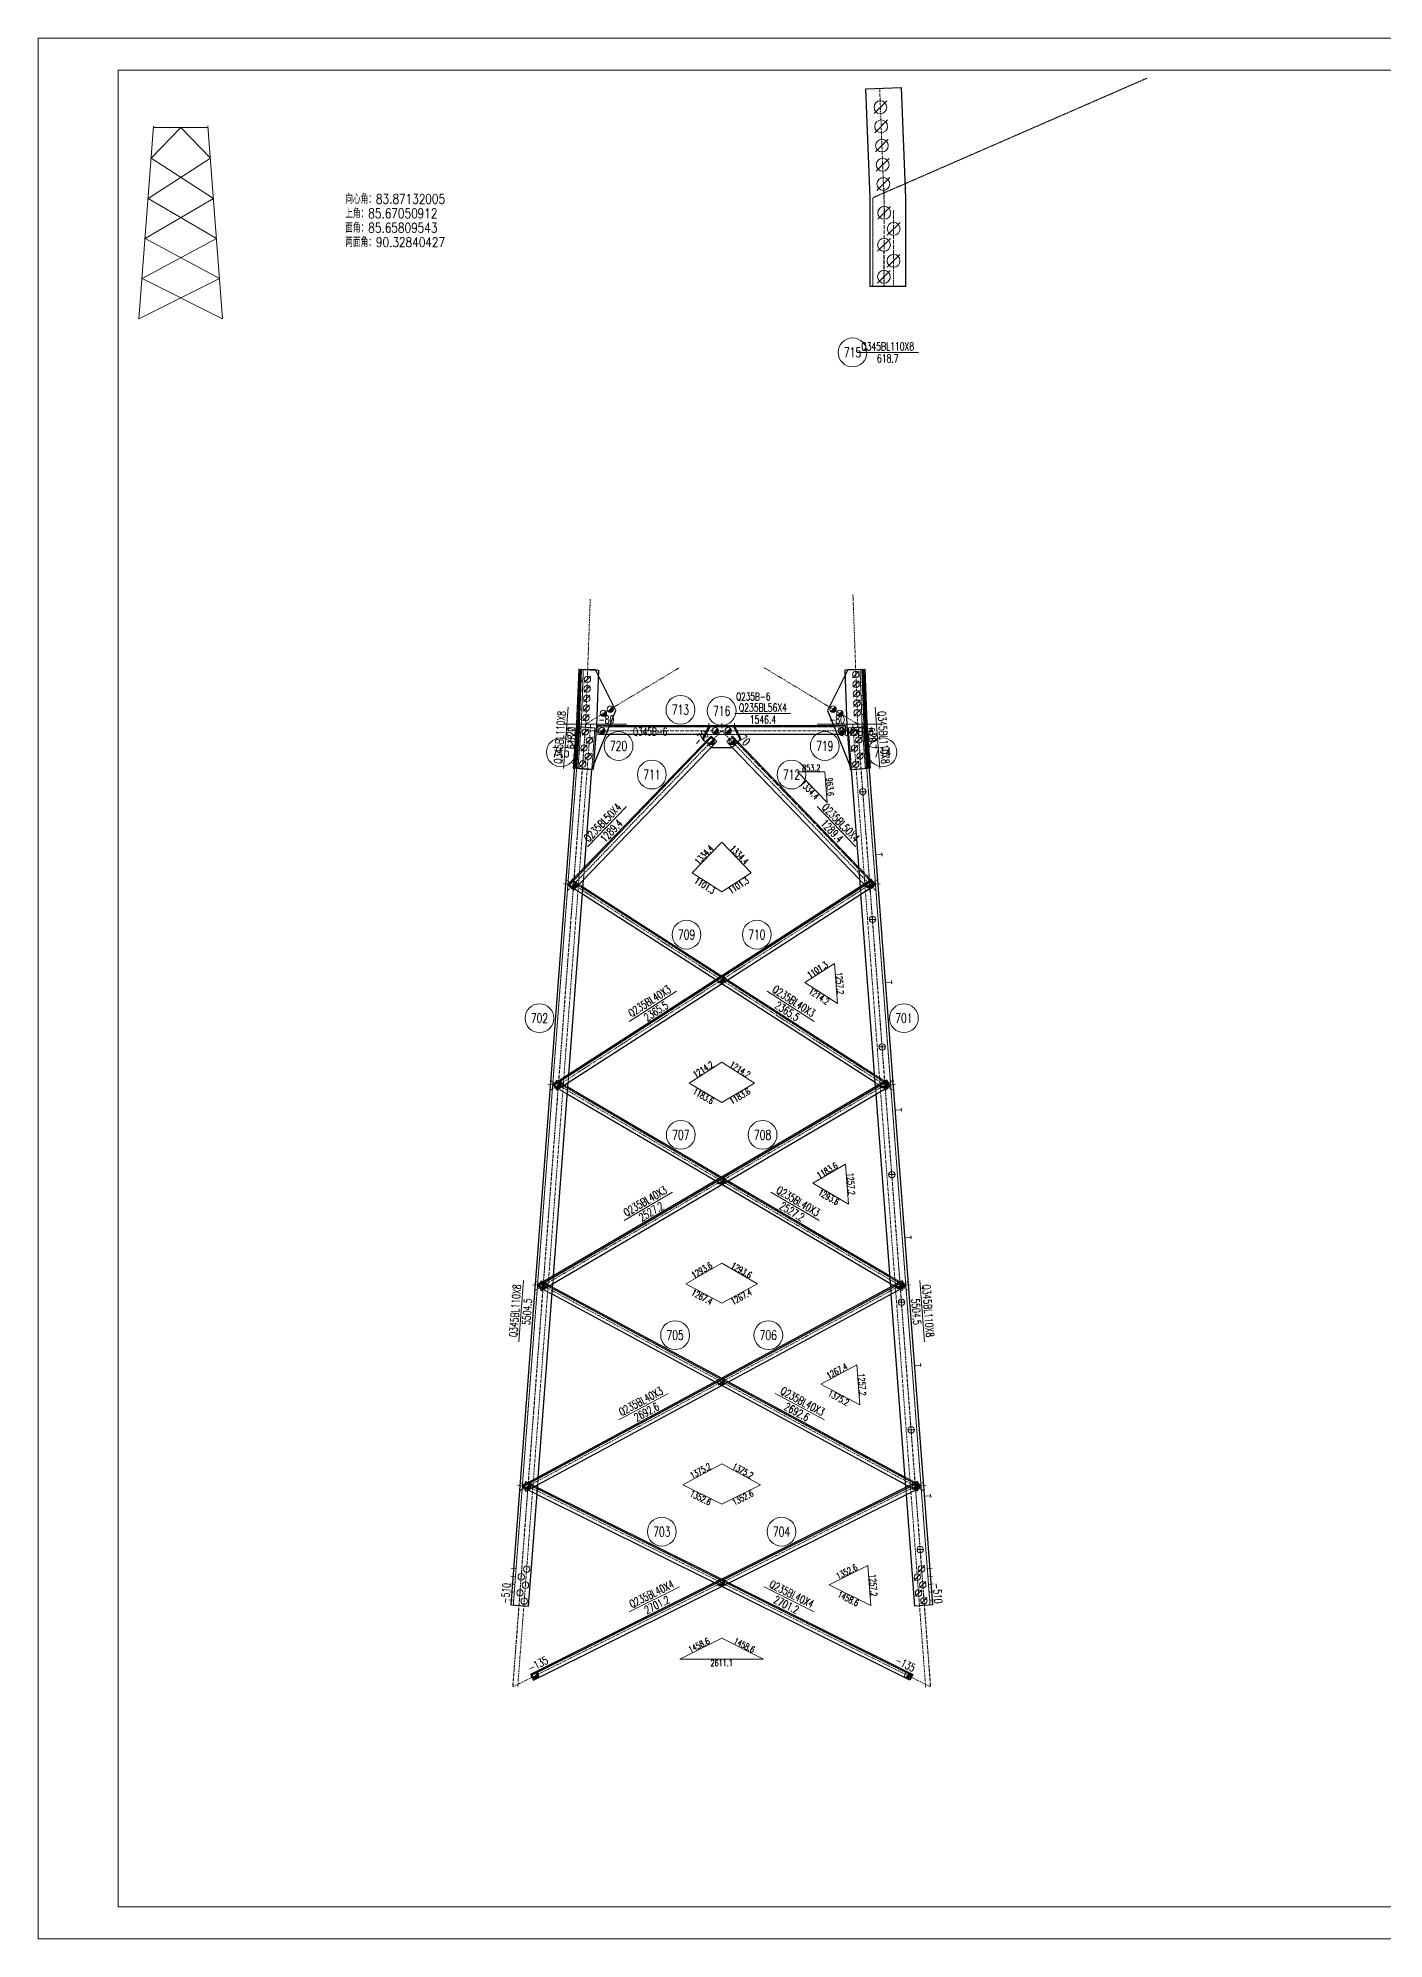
# Model space of a CAD drawing. Extents: x -13400 to 20340, y -61006 to 71674.
# Drawn here: x -13400 to -4990, y -24766 to -12886 of the extents above; entities that cross this region are included whole.
import ezdxf
from ezdxf.enums import TextEntityAlignment as Align

# ---------------------------------------------------------------- set-up
doc = ezdxf.new("R2010")
doc.units = 0
doc.header["$MEASUREMENT"] = 0
doc.linetypes.add('Dash', pattern=[2.75, 2, -0.75])
doc.linetypes.add('DashDot', pattern=[15.6, 9, -3, 0.6, -3])
doc.layers.get('0').update_dxf_attribs({"linetype": 'CONTINUOUS', "lineweight": 25})
doc.styles.get("Standard").update_dxf_attribs({"font": 'simplex.shx', "width": 0.7, "height": 3, "bigfont": 'gbhzfs.shx'})

# ---------------------------------------------------------------- blocks, each defined once
blk = doc.blocks.new('M16X50S')
at = {"color": 3, "linetype": 'Continuous', "lineweight": 13}
blk.add_line((-1, -1), (1, 1), dxfattribs=at)
blk.add_circle((0, 0), 1, dxfattribs=at)
for radius in [0.9, 0.8, 0.7, 0.6, 0.5, 0.4, 0.3, 0.2, 0.1]:
    blk.add_arc((0, 0), radius, 225, 45, dxfattribs=at)
blk = doc.blocks.new('M20X55S')
at = {"color": 3, "linetype": 'Continuous', "lineweight": 13}
blk.add_line((-1, -1), (1, 1), dxfattribs=at)
blk.add_circle((0, 0), 1, dxfattribs=at)
blk = doc.blocks.new('StepBolt')
at = {"color": 3, "linetype": 'Continuous', "lineweight": 13}
for p, q in [((-1, 0), (1, 0)), ((0, 0), (0, -1))]:
    blk.add_line(p, q, dxfattribs=at)
blk.add_circle((0, 0), 1, dxfattribs=at)
blk = doc.blocks.new('DefaultBolt')
at = {"color": 3, "linetype": 'Continuous', "lineweight": 13}
for p, q in [((-0.1, -0.1), (0.1, 0.1)), ((0.1, -0.1), (-0.1, 0.1))]:
    blk.add_line(p, q, dxfattribs=at)
blk.add_circle((0, 0), 1, dxfattribs=at)
blk = doc.blocks.new('M16X40S')
at = {"color": 3, "linetype": 'Continuous', "lineweight": 13}
blk.add_line((-0.707, -0.707), (0.707, 0.707), dxfattribs=at)
blk.add_circle((0, 0), 1, dxfattribs=at)
for radius in [0.9, 0.8, 0.7, 0.6, 0.5, 0.4, 0.3, 0.2, 0.1]:
    blk.add_arc((0, 0), radius, 225, 45, dxfattribs=at)

msp = doc.modelspace()

# ---------------------------------------------------------------- linework, layer by layer
at = {"color": 7, "linetype": 'Continuous', "lineweight": 18}
for p, q in [((-13400.26316, -12886.00648), (3419.73684, -12886.00648)), ((-13400.26316, -24766.00648), (-13400.26316, -12886.00648)), ((-12900.26316, -13086.00648), (3219.73684, -13086.00648)), ((-12900.26316, -24566.00648), (-12900.26316, -13086.00648)), ((-12900.26316, -24566.00648), (3219.73684, -24566.00648)), ((-13400.26316, -24766.00648), (3419.73684, -24766.00648))]:
    msp.add_line(p, q, dxfattribs=at)
at = {"color": 1, "linetype": 'Dash', "lineweight": 20}
for p, q in [((-8184.87423, -13884.72225), (-6468.44913, -13136.00648)), ((-8184.87423, -14438.25168), (-8184.87423, -13884.72225)), ((-10005.70921, -17174.25237), (-9993.02556, -16832.45213)), ((-8251.33709, -17174.25237), (-8264.02073, -16832.45213)), ((-10014.93311, -17190.57465), (-10430.47792, -22679.35643)), ((-10026.62945, -17450.4332), (-10005.70921, -17174.25237)), ((-9920.2042, -17197.74638), (-10019.92899, -17190.19642)), ((-9939.83212, -17457.00445), (-9920.2042, -17197.74638)), ((-9901.70289, -17183.27394), (-9828.18447, -17183.27394)), ((-9901.70289, -17239.27394), (-9901.70289, -17183.27394)), ((-9901.70289, -17191.27394), (-8355.34341, -17191.27394)), ((-8428.86138, -17183.27394), (-8355.34341, -17183.27394)), ((-8355.34341, -17183.27394), (-8355.34341, -17239.27394)), ((-8336.84209, -17197.74638), (-8237.1173, -17190.19642)), ((-8317.21418, -17457.00445), (-8336.84209, -17197.74638)), ((-8230.41685, -17450.4332), (-8251.33709, -17174.25237)), ((-8242.11318, -17190.57465), (-7826.56838, -22679.35643)), ((-9850.8152, -17239.27394), (-9901.70289, -17239.27394)), ((-9021.94287, -17239.27394), (-9235.1038, -17239.27394)), ((-9229.79241, -17284.33529), (-9193.78758, -17319.02898)), ((-9097.9528, -17283.0239), (-9061.94735, -17248.33085)), ((-9063.25939, -17319.02694), (-9097.9528, -17283.0239)), ((-9067.70822, -17253.88174), (-8172.98921, -18182.37504)), ((-9061.94735, -17248.33085), (-9027.25394, -17284.33389)), ((-8355.34341, -17239.27394), (-8406.23075, -17239.27394)), ((-10086.29621, -18179.43239), (-10064.64013, -18145.80184)), ((-10068.97134, -18152.52795), (-8080.1739, -19433.19584)), ((-10064.64013, -18145.80184), (-9995.35725, -18190.41591)), ((-9992.10693, -18147.48368), (-9986.18644, -18069.28205)), ((-8270.85996, -18069.28059), (-8170.69779, -18173.22374)), ((-8203.23379, -18211.5172), (-8264.93947, -18147.48222)), ((-8170.69779, -18173.22374), (-8170.10878, -18179.59959)), ((-9998.79168, -18235.78013), (-10086.29621, -18179.43239)), ((-8258.25461, -18235.78013), (-8261.68905, -18190.41591)), ((-8170.10878, -18179.59959), (-8203.23379, -18211.5172)), ((-9128.52315, -18748.60579), (-9091.58203, -18772.39368)), ((-9128.52315, -18796.18158), (-9165.46427, -18772.39368)), ((-10087.99421, -19414.02418), (-10084.20774, -19364.01013)), ((-8172.83855, -19364.01013), (-8075.84268, -19426.46973)), ((-10181.04012, -19434.34853), (-10160.79784, -19399.84853)), ((-10093.42483, -19485.75529), (-10181.04012, -19434.34853)), ((-10164.8463, -19406.74853), (-7985.14722, -20685.64917)), ((-10160.79784, -19399.84853), (-10090.06306, -19441.35094)), ((-8097.49876, -19460.10029), (-8169.05209, -19414.02418)), ((-8163.62147, -19485.75529), (-8166.98323, -19441.35094)), ((-8075.84268, -19426.46973), (-8097.49876, -19460.10029)), ((-9128.52315, -20051.89462), (-9168.04439, -20028.70621)), ((-9128.52315, -20005.51781), (-9089.00191, -20028.70621)), ((-10275.75944, -20689.09495), (-10256.78457, -20653.88196)), ((-10260.57955, -20660.92456), (-7890.17442, -21938.24093)), ((-10256.78457, -20653.88196), (-10184.79815, -20692.67256)), ((-10183.13224, -20670.66821), (-10179.45793, -20622.13557)), ((-8077.58837, -20622.13557), (-7981.09877, -20678.74917)), ((-8001.34105, -20713.24917), (-8073.91406, -20670.66821)), ((-10188.10331, -20736.32932), (-10275.75944, -20689.09495)), ((-8068.94298, -20736.32932), (-8072.24815, -20692.67256)), ((-7981.09877, -20678.74917), (-8001.34105, -20713.24917)), ((-9128.52315, -21261.85685), (-9086.36212, -21284.57574)), ((-9128.52315, -21307.29463), (-9170.68418, -21284.57574)), ((-10370.47721, -21943.69331), (-10352.63995, -21907.89062)), ((-10282.81687, -21987.36656), (-10370.47721, -21943.69331)), ((-10356.2074, -21915.05116), (-7938.45048, -23119.60178)), ((-10352.63995, -21907.89062), (-10279.5565, -21944.30153)), ((-10278.23358, -21926.82753), (-10274.64727, -21879.45723)), ((-7982.39903, -21879.45723), (-7886.37945, -21931.19833)), ((-7905.35432, -21966.41132), (-7978.81272, -21926.82753)), ((-7974.22943, -21987.36656), (-7977.4898, -21944.30153)), ((-7886.37945, -21931.19833), (-7905.35432, -21966.41132)), ((-9128.52315, -22562.44721), (-9173.3731, -22540.10252)), ((-9128.52315, -22517.75783), (-9083.6732, -22540.10252))]:
    msp.add_line(p, q, dxfattribs=at)
at = {"color": 2, "linetype": 'DashDot', "lineweight": 15}
for p, q in [((-8141.20512, -13200.53086), (-8110.44122, -13997.21342)), ((-8112.87423, -14438.25168), (-8112.9926, -13825.37742)), ((-8054.87423, -14438.25168), (-8053.8693, -13958.61096)), ((-8114.87423, -14438.25168), (-8113.97161, -14091.84449)), ((-9949.70727, -16393.81042), (-9978.63187, -17173.27394)), ((-8308.45151, -16363.83106), (-8278.41442, -17173.27394)), ((-9395.83286, -16823.03981), (-9978.60742, -17173.43075)), ((-8861.1161, -16822.77061), (-8278.39149, -17173.24461)), ((-9978.52315, -17173.27394), (-10434.0787, -23190.54332)), ((-9977.526, -17173.34943), (-10433.08156, -23190.61881)), ((-9947.61161, -17175.61419), (-10403.16717, -23192.88357)), ((-9128.51421, -17215.2628), (-10092.61371, -18215.7556)), ((-9981.70289, -17215.27394), (-8275.34341, -17215.27394)), ((-9128.52229, -17215.27163), (-8164.4144, -18215.77314)), ((-8309.43469, -17175.61419), (-7853.87913, -23192.88357)), ((-8279.5203, -17173.34943), (-7823.96474, -23190.61881)), ((-8278.52315, -17173.27394), (-7822.96759, -23190.54332)), ((-8156.35521, -18146.37505), (-10195.59849, -19459.52707)), ((-10100.69108, -18146.37505), (-8061.44781, -19459.52707)), ((-8060.25231, -19401.91682), (-10291.70139, -20711.18088)), ((-10196.79399, -19401.91682), (-7965.3449, -20711.18088)), ((-7964.36455, -20657.2573), (-10387.58915, -21963.03598)), ((-10292.68175, -20657.2573), (-7869.45714, -21963.03598)), ((-7868.64631, -21912.41931), (-10434.08467, -23190.54629)), ((-10388.41059, -21912.41402), (-7822.96759, -23190.54332))]:
    msp.add_line(p, q, dxfattribs=at)
at = {"color": 7, "linetype": 'Continuous', "lineweight": 20}
for p, q in [((-12678.2965, -13436.63038), (-12769.40761, -14640.08425)), ((-12508.29657, -13445.03038), (-12693.48168, -13637.20595)), ((-12678.93245, -13445.03038), (-12337.66055, -13445.03038)), ((-12508.29648, -13445.03031), (-12323.11139, -13637.20586)), ((-12338.2965, -13436.63038), (-12247.18539, -14640.08425)), ((-12323.11131, -13637.20602), (-12712.46316, -13887.92558)), ((-12693.48168, -13637.20602), (-12304.12983, -13887.92558)), ((-12304.12983, -13887.92558), (-12731.44465, -14138.64514)), ((-12712.46316, -13887.92558), (-12285.14835, -14138.64514)), ((-12285.14835, -14138.64514), (-12750.42613, -14389.3647)), ((-12731.44465, -14138.64514), (-12266.16687, -14389.3647)), ((-12266.16686, -14389.36469), (-12769.40755, -14640.08422)), ((-12750.42615, -14389.36469), (-12247.18549, -14640.0842))]:
    msp.add_line(p, q, dxfattribs=at)
at = {"color": 7, "linetype": 'Continuous', "lineweight": 13}
for p, q in [((-8283.37423, -14850.70815), (-7898.37423, -14850.70815)), ((-10116.96539, -17451.46849), (-10087.90097, -17067.56712)), ((-8140.08091, -17451.46849), (-8169.14532, -17067.56712)), ((-9045.79657, -17108.27394), (-8695.79657, -17108.27394)), ((-9724.13928, -17689.25652), (-9967.00038, -17941.28526)), ((-8532.89039, -17689.27244), (-8290.02929, -17941.30118)), ((-9411.74263, -18841.77778), (-9706.00996, -19031.26853)), ((-8845.30366, -18841.77778), (-8551.03634, -19031.26853)), ((-9436.39793, -20099.20148), (-9738.27295, -20276.32142)), ((-8820.64837, -20099.20148), (-8518.77334, -20276.32142)), ((-10367.17395, -20651.01754), (-10396.23837, -21034.91891)), ((-7889.87234, -20651.01754), (-7860.80793, -21034.91891)), ((-9462.05287, -21356.38681), (-9770.1665, -21522.41691)), ((-8794.99343, -21356.38681), (-8486.8798, -21522.41691)), ((-9393.05991, -22565.76008), (-9706.33341, -22721.83607)), ((-8863.9939, -22565.75634), (-8550.7204, -22721.83233))]:
    msp.add_line(p, q, dxfattribs=at)
at = {"color": 6, "linetype": 'Continuous', "lineweight": 13}
for p, q in [((-9724.14327, -17173.27394), (-10118.64849, -17173.27394)), ((-8138.39781, -17173.27394), (-8532.90256, -17173.27394))]:
    msp.add_line(p, q, dxfattribs=at)
at = {"color": 7, "linetype": 'Continuous', "lineweight": 30}
for p, q in [((-9189.32807, -17253.8727), (-10084.03868, -18182.35729)), ((-8188.07495, -18152.52795), (-10176.8724, -19433.19584)), ((-8092.2, -19406.74853), (-10271.89907, -20685.64917)), ((-7996.46675, -20660.92456), (-10366.87187, -21938.24093)), ((-7900.8495, -21915.05644), (-10318.60178, -23119.60475))]:
    msp.add_line(p, q, dxfattribs=at)
at = {"color": 1, "linetype": 'Continuous', "lineweight": 18}
for p, q in [((-8483.45889, -17471.50767), (-8654.09471, -17471.50767)), ((-8654.09471, -17471.50767), (-8468.90968, -17663.68297)), ((-8468.90968, -17663.68297), (-8483.45889, -17471.50767)), ((-9128.5229, -17911.04863), (-9313.7082, -18103.22408)), ((-8943.33787, -18103.22393), (-9128.5229, -17911.04863)), ((-9313.7082, -18103.22408), (-9128.52303, -18222.47258)), ((-9128.52303, -18222.47258), (-8943.33787, -18103.22393)), ((-8424.20222, -18669.44184), (-8609.38738, -18788.69049)), ((-8405.22071, -18920.16174), (-8424.20222, -18669.44184)), ((-8609.38738, -18788.69049), (-8405.22071, -18920.16174)), ((-9128.52315, -19286.5987), (-9332.68982, -19418.06995)), ((-8924.35648, -19418.06995), (-9128.52315, -19286.5987)), ((-9332.68982, -19418.06995), (-9128.52315, -19537.8612)), ((-9128.52315, -19537.8612), (-8924.35648, -19418.06995)), ((-8354.6034, -19923.76437), (-8558.77006, -20043.55562)), ((-8335.62191, -20174.48393), (-8354.6034, -19923.76437)), ((-8558.77006, -20043.55562), (-8335.62191, -20174.48393)), ((-9128.52315, -20541.73673), (-9351.6713, -20672.66504)), ((-8905.375, -20672.66504), (-9128.52315, -20541.73673)), ((-9351.6713, -20672.66504), (-9128.52315, -20792.91064)), ((-9128.52315, -20792.91064), (-8905.375, -20672.66504)), ((-8285.00463, -21177.96795), (-8508.15278, -21298.21355)), ((-8266.02315, -21428.68751), (-8285.00463, -21177.96795)), ((-8508.15278, -21298.21355), (-8266.02315, -21428.68751)), ((-9128.52315, -21796.62901), (-9370.65278, -21927.10297)), ((-8886.39352, -21927.10297), (-9128.52315, -21796.62901)), ((-9370.65278, -21927.10297), (-9128.52315, -22047.73437)), ((-9128.52315, -22047.73437), (-8886.39352, -21927.10297)), ((-8215.40586, -22432.08014), (-8457.53549, -22552.71154)), ((-8196.42438, -22682.7997), (-8215.40586, -22432.08014)), ((-8457.53549, -22552.71154), (-8196.42438, -22682.7997)), ((-9128.52315, -22887.00428), (-9389.63426, -23017.09244)), ((-8867.41204, -23017.09244), (-9128.52315, -22887.00428)), ((-9389.63426, -23017.09244), (-8867.41204, -23017.09244))]:
    msp.add_line(p, q, dxfattribs=at)
at = {"color": 7, "linetype": 'Continuous', "lineweight": 30}
for points in [[(-8227.14121, -13203.84574), (-8007.3047, -13195.36583)], [(-8200.87423, -13884.72225), (-8227.14121, -13203.84574)], [(-8007.3047, -13195.36583), (-7980.87423, -13884.72225)], [(-8200.87423, -14438.25168), (-8200.87423, -13884.72225)], [(-7980.87423, -13884.72225), (-7980.87423, -14438.25168)], [(-7980.87423, -14438.25168), (-8200.87423, -14438.25168)], [(-10022.01284, -16831.1763), (-10034.65788, -17172.17969)], [(-10028.66624, -17172.51551), (-10016.01697, -16831.39814)], [(-10016.01697, -16831.39814), (-10022.01284, -16831.1763)], [(-10020.67748, -17173.11915), (-10008.01528, -16831.89672)], [(-10006.00566, -16832.02524), (-10018.64849, -17173.27394)], [(-10008.01528, -16831.89672), (-9898.09082, -16835.96973)], [(-9916.06747, -16835.3602), (-10006.00566, -16832.02524)], [(-9790.08832, -17089.00455), (-9916.06747, -16835.3602)], [(-9898.09082, -16835.96973), (-9910.99137, -17181.42327)], [(-8340.97882, -16835.3602), (-8466.95718, -17089.00503)], [(-8249.03102, -16831.89672), (-8358.95548, -16835.96973)], [(-8358.95548, -16835.96973), (-8346.05492, -17181.42327)], [(-8251.04063, -16832.02524), (-8340.97882, -16835.3602)], [(-8238.39781, -17173.27394), (-8251.04063, -16832.02524)], [(-8236.36882, -17173.11915), (-8249.03102, -16831.89672)], [(-8241.02933, -16831.39814), (-8235.03346, -16831.1763)], [(-8228.38006, -17172.51551), (-8241.02933, -16831.39814)], [(-8235.03346, -16831.1763), (-8222.38841, -17172.17969)], [(-9938.83497, -17457.07994), (-9790.08832, -17089.00455)], [(-8466.95718, -17089.00503), (-8318.21132, -17457.07994)], [(-10029.89031, -17189.44227), (-10445.43511, -22678.22405)], [(-10034.65788, -17172.17969), (-10055.55816, -17448.24306)], [(-10049.57538, -17448.696), (-10028.66624, -17172.51551)], [(-10041.58664, -17449.30082), (-10020.67748, -17173.11915)], [(-10018.64849, -17173.27394), (-10039.54676, -17449.45525)], [(-10019.92899, -17190.19642), (-10029.89031, -17189.44227)], [(-9910.99137, -17181.42327), (-9931.90054, -17457.60493)], [(-9828.18447, -17183.27394), (-8428.86138, -17183.27394)], [(-9208.8742, -17187.55986), (-9249.54433, -17267.74476)], [(-9203.52315, -17190.27394), (-9244.19328, -17270.45884)], [(-9244.19328, -17270.45884), (-9203.52315, -17190.27394)], [(-9203.52315, -17190.27394), (-9208.8742, -17187.55986)], [(-9053.52315, -17190.27394), (-9203.52315, -17190.27394)], [(-9048.17208, -17187.55989), (-9053.52315, -17190.27394)], [(-9012.85374, -17270.45858), (-9053.52315, -17190.27394)], [(-9053.52315, -17190.27394), (-9012.85374, -17270.45858)], [(-9007.50267, -17267.74453), (-9048.17208, -17187.55989)], [(-8346.05492, -17181.42327), (-8325.14576, -17457.60493)], [(-8217.49954, -17449.45525), (-8238.39781, -17173.27394)], [(-8237.1173, -17190.19642), (-8227.15599, -17189.44227)], [(-8215.45965, -17449.30082), (-8236.36882, -17173.11915)], [(-8207.47092, -17448.696), (-8228.38006, -17172.51551)], [(-8227.15599, -17189.44227), (-7811.61118, -22678.22405)], [(-8222.38841, -17172.17969), (-8201.48814, -17448.24306)], [(-9195.08884, -17248.32171), (-10089.79946, -18176.80629)], [(-10053.79463, -18211.49999), (-9159.08401, -17283.0154)], [(-9235.1038, -17239.27394), (-9850.8152, -17239.27394)], [(-9249.54433, -17267.74476), (-9244.19328, -17270.45884)], [(-9244.19328, -17270.45884), (-9229.79241, -17284.33529)], [(-9159.08401, -17283.0154), (-9195.08884, -17248.32171)], [(-9193.78758, -17319.02898), (-9193.78702, -17319.02952)], [(-9193.78702, -17319.02952), (-9063.26043, -17319.02794)], [(-9063.26043, -17319.02794), (-9012.85374, -17270.45858)], [(-8264.93947, -18147.48222), (-9063.25939, -17319.02694)], [(-9027.25394, -17284.33389), (-8270.85996, -18069.28059)], [(-8406.23075, -17239.27394), (-9021.94287, -17239.27394)], [(-9012.85374, -17270.45858), (-9007.50267, -17267.74453)], [(-10055.55816, -17448.24306), (-10049.57538, -17448.696)], [(-9931.90054, -17457.60493), (-10041.58664, -17449.30082)], [(-10039.54676, -17449.45525), (-9938.83497, -17457.07994)], [(-9986.18644, -18069.28205), (-9939.83212, -17457.00445)], [(-8325.14576, -17457.60493), (-8215.45965, -17449.30082)], [(-8318.21132, -17457.07994), (-8217.49954, -17449.45525)], [(-8261.68905, -18190.41591), (-8317.21418, -17457.00445)], [(-8201.48814, -17448.24306), (-8207.47092, -17448.696)], [(-8192.40617, -18145.80184), (-10181.20362, -19426.46973)], [(-10084.20774, -19364.01013), (-9992.10693, -18147.48368)], [(-8170.75009, -18179.43239), (-8192.40617, -18145.80184)], [(-10159.54753, -19460.10029), (-8170.75009, -18179.43239)], [(-10089.79946, -18176.80629), (-10053.79463, -18211.49999)], [(-9165.46427, -18772.39368), (-9998.79168, -18235.78013)], [(-9995.35725, -18190.41591), (-9128.52315, -18748.60579)], [(-8166.98323, -19441.35094), (-8258.25461, -18235.78013)], [(-8169.05209, -19414.02418), (-9128.52315, -18796.18158)], [(-9091.58203, -18772.39368), (-8172.83855, -19364.01013)], [(-8096.24845, -19399.84853), (-10275.94753, -20678.74917)], [(-10255.70525, -20713.24917), (-8076.00617, -19434.34853)], [(-10181.20362, -19426.46973), (-10159.54753, -19460.10029)], [(-10179.45793, -20622.13557), (-10087.99421, -19414.02418)], [(-10090.06306, -19441.35094), (-9128.52315, -20005.51781)], [(-8076.00617, -19434.34853), (-8096.24845, -19399.84853)], [(-9168.04439, -20028.70621), (-10093.42483, -19485.75529)], [(-8072.24815, -20692.67256), (-8163.62147, -19485.75529)], [(-8073.91406, -20670.66821), (-9128.52315, -20051.89462)], [(-9089.00191, -20028.70621), (-8077.58837, -20622.13557)], [(-8000.26173, -20653.88196), (-10370.66685, -21931.19833)], [(-10274.64727, -21879.45723), (-10183.13224, -20670.66821)], [(-7981.28686, -20689.09495), (-8000.26173, -20653.88196)], [(-10351.69198, -21966.41132), (-7981.28686, -20689.09495)], [(-10275.94753, -20678.74917), (-10255.70525, -20713.24917)], [(-9170.68418, -21284.57574), (-10188.10331, -20736.32932)], [(-10184.79815, -20692.67256), (-9128.52315, -21261.85685)], [(-7977.4898, -21944.30153), (-8068.94298, -20736.32932)], [(-7978.81272, -21926.82753), (-9128.52315, -21307.29463)], [(-9086.36212, -21284.57574), (-7982.39903, -21879.45723)], [(-10370.66685, -21931.19833), (-10351.69198, -21966.41132)], [(-10335.74901, -22686.52817), (-10278.23358, -21926.82753)], [(-7904.41695, -21907.89591), (-10322.16923, -23112.44421)], [(-10304.33198, -23148.2469), (-7886.57969, -21943.69859)], [(-10279.5565, -21944.30153), (-9128.52315, -22517.75783)], [(-7886.57969, -21943.69859), (-7904.41695, -21907.89591)], [(-9173.3731, -22540.10252), (-10282.81687, -21987.36656)], [(-7921.29729, -22686.52817), (-7974.22943, -21987.36656)], [(-7952.72029, -23148.24393), (-9128.52315, -22562.44721)], [(-9083.6732, -22540.10252), (-7934.88303, -23112.44124)], [(-10445.43511, -22678.22405), (-10335.74901, -22686.52817)], [(-7811.61118, -22678.22405), (-7921.29729, -22686.52817)], [(-10322.16923, -23112.44421), (-10304.33198, -23148.2469)], [(-7934.88303, -23112.44124), (-7952.72029, -23148.24393)]]:
    msp.add_lwpolyline(points, dxfattribs=at)
at = {"color": 3, "linetype": 'Continuous', "lineweight": 20}
for points in [[(-10027.90454, -16962.95327), (-9997.92511, -16964.06409)], [(-10025.67248, -16902.9948), (-9995.69305, -16904.10562)], [(-8232.48985, -16873.01556), (-8262.46928, -16874.12639)], [(-8230.25779, -16932.97403), (-8260.23722, -16934.08486)], [(-10032.36866, -17082.8702), (-10002.38924, -17083.98103)], [(-10030.1366, -17022.91174), (-10000.15717, -17024.02256)], [(-8228.02573, -16992.9325), (-8258.00515, -16994.04332)], [(-8225.79366, -17052.89097), (-8255.77309, -17054.00179)], [(-10047.11226, -17218.22428), (-10017.19787, -17220.48904)], [(-10034.60073, -17142.82867), (-10004.6213, -17143.93949)], [(-9208.52315, -17168.27394), (-9208.52315, -17198.27394)], [(-9128.52315, -17168.27394), (-9128.52315, -17198.27394)], [(-9048.52315, -17168.27394), (-9048.52315, -17198.27394)], [(-8223.5616, -17112.84944), (-8253.54103, -17113.96026)], [(-8185.00537, -17216.33698), (-8224.89123, -17219.35666)], [(-8184.25045, -17226.30844), (-8185.76029, -17206.36551)], [(-10054.66146, -17317.93892), (-10024.74707, -17320.20368)], [(-10050.88686, -17268.0816), (-10020.97247, -17270.34636)], [(-8206.15943, -17268.0816), (-8236.07383, -17270.34636)], [(-8202.38483, -17317.93892), (-8232.29923, -17320.20368)], [(-10062.21066, -17417.65356), (-10032.29627, -17419.91832)], [(-10058.43606, -17367.79624), (-10028.52167, -17370.061)], [(-8198.61024, -17367.79624), (-8228.52463, -17370.061)], [(-8194.83564, -17417.65356), (-8224.75003, -17419.91832)], [(-8126.57458, -17988.1283), (-8166.46044, -17991.14798)], [(-8125.81966, -17998.09976), (-8127.3295, -17978.15683)], [(-10119.26359, -18171.24519), (-10089.3492, -18173.50995)], [(-8137.78273, -18171.24483), (-8167.69713, -18173.50959)], [(-8066.18099, -18785.84543), (-8106.06685, -18788.86511)], [(-8065.42607, -18795.81689), (-8066.93591, -18775.87396)], [(-10214.171, -19424.84298), (-10184.25661, -19427.10774)], [(-8042.8753, -19424.84298), (-8072.78969, -19427.10774)], [(-8005.78741, -19583.56255), (-8045.67327, -19586.58223)], [(-8005.03249, -19593.53402), (-8006.54233, -19573.59109)], [(-7945.39382, -20381.27968), (-7985.27968, -20384.29936)], [(-7944.63891, -20391.25114), (-7946.14874, -20371.30822)], [(-10309.07841, -20678.44077), (-10279.16401, -20680.70553)], [(-7947.96789, -20678.44077), (-7977.88228, -20680.70553)], [(-7885.00024, -21178.99681), (-7924.8861, -21182.01649)], [(-7884.24532, -21188.96827), (-7885.75516, -21169.02534)], [(-10403.98581, -21932.0385), (-10374.07142, -21934.30326)], [(-7853.06048, -21932.03855), (-7882.97488, -21934.30331)], [(-7823.09682, -21996.65686), (-7862.98267, -21999.67654)], [(-7822.3419, -22006.62833), (-7823.85174, -21986.6854)], [(-10443.02915, -22447.748), (-10413.11476, -22450.01276)], [(-7814.01714, -22447.748), (-7843.93153, -22450.01276)], [(-10450.57835, -22547.46264), (-10420.66396, -22549.7274)], [(-10446.80375, -22497.60532), (-10416.88936, -22499.87008)], [(-7810.24254, -22497.60532), (-7840.15694, -22499.87008)], [(-7806.46794, -22547.46264), (-7836.38234, -22549.7274)], [(-10458.12755, -22647.17728), (-10428.21316, -22649.44204)], [(-10454.35295, -22597.31996), (-10424.43856, -22599.58472)], [(-7802.69335, -22597.31996), (-7832.60774, -22599.58472)], [(-7798.91875, -22647.17728), (-7828.83314, -22649.44204)]]:
    msp.add_lwpolyline(points, dxfattribs=at)
at = {"color": 3, "linetype": 'Continuous', "lineweight": 13}
for centre in [(-12678.93245, -13445.03038), (-12678.2965, -13436.63038), (-12508.29657, -13445.03038), (-12508.29648, -13445.03031), (-12338.2965, -13436.63038), (-12337.66055, -13445.03038), (-12693.48168, -13637.20595), (-12693.48168, -13637.20602), (-12323.11139, -13637.20586), (-12323.11131, -13637.20602), (-12712.46316, -13887.92558), (-12712.46316, -13887.92558), (-12304.12983, -13887.92558), (-12304.12983, -13887.92558), (-12731.44465, -14138.64514), (-12731.44465, -14138.64514), (-12285.14835, -14138.64514), (-12285.14835, -14138.64514), (-12750.42615, -14389.36469), (-12750.42613, -14389.3647), (-12266.16687, -14389.3647), (-12266.16686, -14389.36469), (-12769.40761, -14640.08425), (-12769.40755, -14640.08422), (-12247.18549, -14640.0842), (-12247.18539, -14640.08425)]:
    msp.add_circle(centre, 0.2, dxfattribs=at)
at = {"color": 7, "linetype": 'Continuous', "lineweight": 13}
for centre in [(-8310.87423, -14850.70815), (-9386.24973, -17084.27394), (-9128.52315, -17091.27394), (-9772.67344, -17310.1357), (-8484.37252, -17310.13581), (-10133.33442, -17349.76655), (-8123.71188, -17349.76655), (-9564.61528, -17489.12306), (-8692.4169, -17489.13638), (-9348.10883, -18489.45552), (-8908.93746, -18489.45552), (-10267.12274, -19011.56249), (-7989.92356, -19011.56249), (-9384.13185, -19740.76124), (-8872.91445, -19740.76124), (-9419.68673, -20992.50194), (-8837.35956, -20992.50194), (-9502.57377, -22220.79585), (-8754.48158, -22220.80036)]:
    msp.add_circle(centre, 90, dxfattribs=at)

# ---------------------------------------------------------------- block references
at = {"color": 3, "linetype": 'Continuous', "lineweight": 13}
for name, p, xscale, yscale, zscale in [('M20X55S', (-8136.63596, -13318.39957), 40.0000000000091, 40.0000000000091, 40.0000000000091), ('M20X55S', (-8132.01002, -13438.31038), 40.0000000000091, 40.0000000000091, 40.0000000000091), ('M20X55S', (-8127.38408, -13558.22118), 40.0000000000091, 40.0000000000091, 40.0000000000091), ('M20X55S', (-8122.75814, -13678.13198), 40.0000000000091, 40.0000000000091, 40.0000000000091), ('M20X55S', (-8118.13219, -13798.04278), 40.0000000000091, 40.0000000000091, 40.0000000000091), ('M20X55S', (-8112.96301, -13978.59599), 40.0000000000091, 40.0000000000091, 40.0000000000091), ('M20X55S', (-8054.12053, -14078.52114), 40.0000000000091, 40.0000000000091, 40.0000000000091), ('M20X55S', (-8114.19727, -14178.44629), 40.0000000000091, 40.0000000000091, 40.0000000000091), ('M20X55S', (-8054.65173, -14278.37144), 40.0000000000091, 40.0000000000091, 40.0000000000091), ('M20X55S', (-8114.7515, -14378.29659), 40.0000000000091, 40.0000000000091, 40.0000000000091), ('M20X55S', (-8290.90082, -16863.75572), 20.00000000000454, 20.00000000000454, 20.00000000000454), ('M20X55S', (-9969.48044, -16953.62659), 20.00000000000454, 20.00000000000454, 20.00000000000454), ('M20X55S', (-9967.25713, -16893.71268), 20.00000000000454, 20.00000000000454, 20.00000000000454), ('M20X55S', (-8288.67752, -16923.66963), 20.00000000000454, 20.00000000000454, 20.00000000000454), ('M20X55S', (-8286.45421, -16983.58355), 20.00000000000454, 20.00000000000454, 20.00000000000454), ('M20X55S', (-9973.92705, -17073.45443), 20.00000000000454, 20.00000000000454, 20.00000000000454), ('M20X55S', (-9971.70374, -17013.54051), 20.00000000000454, 20.00000000000454, 20.00000000000454), ('M16X40S', (-9867.268, -17106.48836), 20.00000000000454, 20.00000000000454, 20.00000000000454), ('M16X40S', (-9824.42545, -17080.72944), 20.00000000000454, 20.00000000000454, 20.00000000000454), ('M16X40S', (-8432.62025, -17080.48524), 20.00000000000454, 20.00000000000454, 20.00000000000454), ('M16X40S', (-8389.7781, -17106.25223), 20.00000000000454, 20.00000000000454, 20.00000000000454), ('M20X55S', (-8284.2309, -17043.49747), 20.00000000000454, 20.00000000000454, 20.00000000000454), ('M20X55S', (-8282.0076, -17103.41139), 20.00000000000454, 20.00000000000454, 20.00000000000454), ('M20X55S', (-9981.3006, -17223.20675), 20.00000000000454, 20.00000000000454, 20.00000000000454), ('M20X55S', (-9976.15036, -17133.36835), 20.00000000000454, 20.00000000000454, 20.00000000000454), ('M16X40S', (-9876.70289, -17215.27394), 20.00000000000454, 20.00000000000454, 20.00000000000454), ('M16X40S', (-9168.52315, -17215.27394), 20.00000000000454, 20.00000000000454, 20.00000000000454), ('M16X40S', (-9088.52315, -17215.27394), 20.00000000000454, 20.00000000000454, 20.00000000000454), ('M16X40S', (-8380.34341, -17215.27394), 20.00000000000454, 20.00000000000454, 20.00000000000454), ('M20X55S', (-8305.66009, -17225.47151), 20.00000000000454, 20.00000000000454, 20.00000000000454), ('M20X55S', (-9988.8498, -17322.92139), 20.00000000000454, 20.00000000000454, 20.00000000000454), ('M20X55S', (-9955.16081, -17275.32883), 20.00000000000454, 20.00000000000454, 20.00000000000454), ('M16X40S', (-9194.44297, -17283.68027), 20.00000000000454, 20.00000000000454, 20.00000000000454), ('M16X40S', (-9062.60354, -17283.67872), 20.00000000000454, 20.00000000000454, 20.00000000000454), ('M20X55S', (-8298.11089, -17325.18615), 20.00000000000454, 20.00000000000454, 20.00000000000454), ('M20X55S', (-8271.9711, -17273.06407), 20.00000000000454, 20.00000000000454, 20.00000000000454), ('M20X55S', (-9996.399, -17422.63603), 20.00000000000454, 20.00000000000454, 20.00000000000454), ('M20X55S', (-9962.71001, -17375.04347), 20.00000000000454, 20.00000000000454, 20.00000000000454), ('M20X55S', (-8290.56169, -17424.90079), 20.00000000000454, 20.00000000000454, 20.00000000000454), ('M20X55S', (-8264.4219, -17372.77871), 20.00000000000454, 20.00000000000454, 20.00000000000454), ('StepBolt', (-8246.51455, -17596.06401), 20.00000000000454, 20.00000000000454, 20.00000000000454), ('M16X50S', (-10054.44905, -18176.15181), 20.00000000000454, 20.00000000000454, 20.00000000000454), ('M16X50S', (-8202.59722, -18176.15217), 20.00000000000454, 20.00000000000454, 20.00000000000454), ('StepBolt', (-8186.12096, -18393.78114), 20.00000000000454, 20.00000000000454, 20.00000000000454), ('M16X50S', (-9128.52315, -18772.39368), 20.00000000000454, 20.00000000000454, 20.00000000000454), ('StepBolt', (-8125.72738, -19191.49827), 20.00000000000454, 20.00000000000454, 20.00000000000454), ('M16X50S', (-10149.35648, -19429.74996), 20.00000000000454, 20.00000000000454, 20.00000000000454), ('M16X50S', (-8107.68982, -19429.74996), 20.00000000000454, 20.00000000000454, 20.00000000000454), ('M16X50S', (-9128.52315, -20028.70621), 20.00000000000454, 20.00000000000454, 20.00000000000454), ('StepBolt', (-8065.33379, -19989.2154), 20.00000000000454, 20.00000000000454, 20.00000000000454), ('M16X50S', (-10244.26389, -20683.34774), 20.00000000000454, 20.00000000000454, 20.00000000000454), ('M16X50S', (-8012.78241, -20683.34774), 20.00000000000454, 20.00000000000454, 20.00000000000454), ('StepBolt', (-8004.94021, -20786.93252), 20.00000000000454, 20.00000000000454, 20.00000000000454), ('M16X50S', (-9128.52315, -21284.57574), 20.00000000000454, 20.00000000000454, 20.00000000000454), ('StepBolt', (-7944.54662, -21584.64965), 20.00000000000454, 20.00000000000454, 20.00000000000454), ('M16X50S', (-10339.1713, -21936.94553), 20.00000000000454, 20.00000000000454, 20.00000000000454), ('M16X50S', (-7917.875, -21936.94548), 20.00000000000454, 20.00000000000454, 20.00000000000454), ('StepBolt', (-7887.92764, -22332.50946), 20.00000000000454, 20.00000000000454, 20.00000000000454), ('DefaultBolt', (-10347.3031, -22454.99523), 20.00000000000454, 20.00000000000454, 20.00000000000454), ('M20X55S', (-7879.82881, -22452.73047), 20.00000000000454, 20.00000000000454, 20.00000000000454), ('DefaultBolt', (-10380.99209, -22502.58779), 20.00000000000454, 20.00000000000454, 20.00000000000454), ('DefaultBolt', (-10354.8523, -22554.70987), 20.00000000000454, 20.00000000000454, 20.00000000000454), ('M16X50S', (-9128.481, -22540.12352), 20.00000000000454, 20.00000000000454, 20.00000000000454), ('M20X55S', (-7905.9686, -22504.85255), 20.00000000000454, 20.00000000000454, 20.00000000000454), ('M20X55S', (-7872.27961, -22552.44511), 20.00000000000454, 20.00000000000454, 20.00000000000454), ('DefaultBolt', (-10388.54129, -22602.30243), 20.00000000000454, 20.00000000000454, 20.00000000000454), ('DefaultBolt', (-10362.4015, -22654.42451), 20.00000000000454, 20.00000000000454, 20.00000000000454), ('M20X55S', (-7898.4194, -22604.56719), 20.00000000000454, 20.00000000000454, 20.00000000000454), ('M20X55S', (-7864.73041, -22652.15975), 20.00000000000454, 20.00000000000454, 20.00000000000454), ('M16X40S', (-10290.86802, -23119.19433), 20.00000000000454, 20.00000000000454, 20.00000000000454), ('M16X40S', (-7966.17824, -23119.19435), 20.00000000000454, 20.00000000000454, 20.00000000000454)]:
    msp.add_blockref(name, p, dxfattribs=dict(at, xscale=xscale, yscale=yscale, zscale=zscale))

# ---------------------------------------------------------------- texts
at = {"color": 7, "linetype": 'Continuous', "lineweight": 13, "width": 0.8}
for s, p in [('向心角：83.87132005', (-11480.75146, -13939.67311)), ('上角：85.67050912', (-11480.75146, -14029.67311)), ('面角：85.65809543', (-11480.75146, -14119.67311)), ('两面角：90.32840427', (-11480.75146, -14209.67311))]:
    msp.add_text(s, height=60, dxfattribs=at).set_placement(p, align=Align.BOTTOM_LEFT)
at = {"color": 7, "linetype": 'Continuous', "lineweight": 13, "width": 0.7}
for s, height, p in [('715', 60, (-8310.87423, -14850.70815)), ('Q345BL110X8', 50, (-8090.87423, -14813.20815)), ('618.7', 50, (-8090.87423, -14888.20815)), ('713', 60, (-9386.24973, -17084.27394)), ('716', 60, (-9128.52315, -17091.27394)), ('Q235BL56X4', 50, (-8870.79657, -17070.77394)), ('-80', 50, (-9849.20289, -17145.77394)), ('1546.4', 50, (-8870.79657, -17145.77394)), ('-80', 50, (-8407.84341, -17145.77394)), ('715', 60, (-10133.33442, -17349.76655)), ('720', 60, (-9772.67344, -17310.1357)), ('719', 60, (-8484.37252, -17310.13581)), ('714', 60, (-8123.71188, -17349.76655)), ('711', 60, (-9564.61528, -17489.12306)), ('712', 60, (-8692.4169, -17489.13638)), ('709', 60, (-9348.10883, -18489.45552)), ('710', 60, (-8908.93746, -18489.45552)), ('702', 60, (-10267.12274, -19011.56249)), ('701', 60, (-7989.92356, -19011.56249)), ('707', 60, (-9384.13185, -19740.76124)), ('708', 60, (-8872.91445, -19740.76124)), ('705', 60, (-9419.68673, -20992.50194)), ('706', 60, (-8837.35956, -20992.50194)), ('703', 60, (-9502.57377, -22220.79585)), ('704', 60, (-8754.48158, -22220.80036))]:
    msp.add_text(s, height=height, dxfattribs=at).set_placement(p, align=Align.MIDDLE_CENTER)
for s, p in [('Q235B-6', (-9038.52315, -17001.27394)), ('Q345B-6', (-9682.67344, -17220.1357)), ('Q345B-6', (-8394.37252, -17220.13581))]:
    msp.add_text(s, height=48, dxfattribs=at).set_placement(p, align=Align.MIDDLE_LEFT)
for s, rotation, p in [('Q345BL110X8', 85.670509118, (-10139.82617, -17256.68686)), ('Q345BL110X8', 274.329490882, (-8117.22013, -17256.68686)), ('-20', 85.670509118, (-10071.24663, -17238.9615)), ('618.7', 85.670509118, (-10065.04019, -17262.34876)), ('-70', 46.061260402, (-9258.52163, -17260.10575)), ('618.7', 274.329490882, (-8192.00611, -17262.34876)), ('-20', 274.329490882, (-8185.79967, -17238.9615)), ('-70', 313.938739598, (-8998.5141, -17260.11537)), ('Q235BL50X4', 46.061260402, (-9872.57345, -17789.25063)), ('Q235BL50X4', 313.938739598, (-8384.45576, -17789.26702)), ('1289.4', 46.061260402, (-9818.56621, -17841.29116)), ('1289.4', 313.938739598, (-8438.46393, -17841.3066)), ('Q235BL40X3', 32.779139154, (-9579.17888, -18904.99451)), ('Q235BL40X3', 327.220860846, (-8677.86742, -18904.99451)), ('2365.5', 32.779139154, (-9538.57372, -18968.05179)), ('2365.5', 327.220860846, (-8718.47258, -18968.05179)), ('Q235BL40X3', 30.401540589, (-9606.31258, -20155.4177)), ('Q235BL40X3', 329.598459411, (-8650.73372, -20155.4177)), ('2527.2', 30.401540589, (-9568.35831, -20220.1052)), ('2527.2', 329.598459411, (-8688.68799, -20220.1052)), ('Q345BL110X8', 85.670509118, (-10419.09915, -20840.13728)), ('5504.5', 85.670509118, (-10344.31317, -20845.79918)), ('5504.5', 274.329490882, (-7912.73313, -20845.79918)), ('Q345BL110X8', 274.329490882, (-7837.94715, -20840.13728)), ('Q235BL40X3', 28.318448995, (-9633.89862, -21406.38968)), ('Q235BL40X3', 331.681551005, (-8623.14768, -21406.38968)), ('2692.6', 28.318448995, (-9598.32074, -21472.41403)), ('2692.6', 331.681551005, (-8658.72555, -21472.41403)), ('-510', 85.670509118, (-10477.54367, -22605.59286)), ('Q235BL40X4', 26.482943822, (-9566.41908, -22610.23306)), ('Q235BL40X4', 333.517056178, (-8690.63472, -22610.22932)), ('-510', 274.329490882, (-7779.50263, -22605.59286)), ('2701.2', 26.482943822, (-9532.97423, -22677.36309)), ('2701.2', 333.517056178, (-8724.07958, -22677.35935)), ('-135', 26.482943822, (-10276.23696, -23047.664)), ('-135', 333.517056178, (-7980.8153, -23047.66103))]:
    msp.add_text(s, height=50, rotation=rotation, dxfattribs=at).set_placement(p, align=Align.MIDDLE_CENTER)
at = {"color": 7, "linetype": 'Continuous', "lineweight": 20, "width": 0.7}
for s, rotation, p in [('853.2', 360, (-8568.7768, -17447.50767)), ('1334.4', 313.938767192, (-8578.78415, -17584.24866)), ('963.6', 274.329490882, (-8452.25277, -17565.78351)), ('1334.4', 46.061212819, (-9238.39751, -17990.48301)), ('1334.4', 313.938767192, (-9018.64842, -17990.48294)), ('1101.3', 327.220814736, (-9234.10928, -18183.02665)), ('1101.3', 32.779218665, (-9022.93677, -18183.02657)), ('1101.3', 32.779218665, (-8529.78848, -18708.88785)), ('1257.2', 274.329490882, (-8390.77995, -18792.98998)), ('1214.2', 327.220860846, (-8520.2977, -18874.60445)), ('1214.2', 32.779139154, (-9243.60013, -19332.156)), ('1214.2', 327.220860846, (-9013.44616, -19332.156)), ('1183.6', 329.598459411, (-9242.75185, -19498.66558)), ('1183.6', 30.401540589, (-9014.29445, -19498.66558)), ('1183.6', 30.401540589, (-8468.8321, -19962.95999)), ('1257.2', 274.329490882, (-8321.18114, -20047.31234)), ('1293.6', 329.598459411, (-8459.34136, -20129.71977)), ('1293.6', 30.401540589, (-9252.24259, -20586.50088)), ('1293.6', 329.598459411, (-9004.80371, -20586.50088)), ('1267.4', 331.681551005, (-9251.48214, -20753.91563)), ('1267.4', 28.318448995, (-9005.56415, -20753.91563)), ('1267.4', 28.318448995, (-8407.96362, -21216.96296)), ('1257.2', 274.329490882, (-8251.58238, -21301.51593)), ('1375.2', 331.681551005, (-8398.47288, -21384.57832)), ('1375.2', 28.318448995, (-9260.97288, -21840.7382)), ('1375.2', 331.681551005, (-8996.07341, -21840.7382)), ('1352.6', 333.517056178, (-9260.29032, -22008.90028)), ('1352.6', 26.482943822, (-8996.75598, -22008.90028)), ('1352.6', 26.482943822, (-8347.17303, -22470.91423)), ('1257.2', 274.329490882, (-8181.98361, -22555.62811)), ('1458.6', 333.517056178, (-8337.68229, -22639.23723)), ('1458.6', 26.482943822, (-9269.78106, -22930.56675)), ('1458.6', 333.517056178, (-8987.26524, -22930.56675))]:
    msp.add_text(s, height=40, rotation=rotation, dxfattribs=at).set_placement(p, align=Align.MIDDLE_CENTER)
msp.add_text('2611.1', height=40, dxfattribs=at).set_placement((-9128.52315, -23041.09244), align=Align.MIDDLE_CENTER)

doc.saveas('drawing.dxf')
